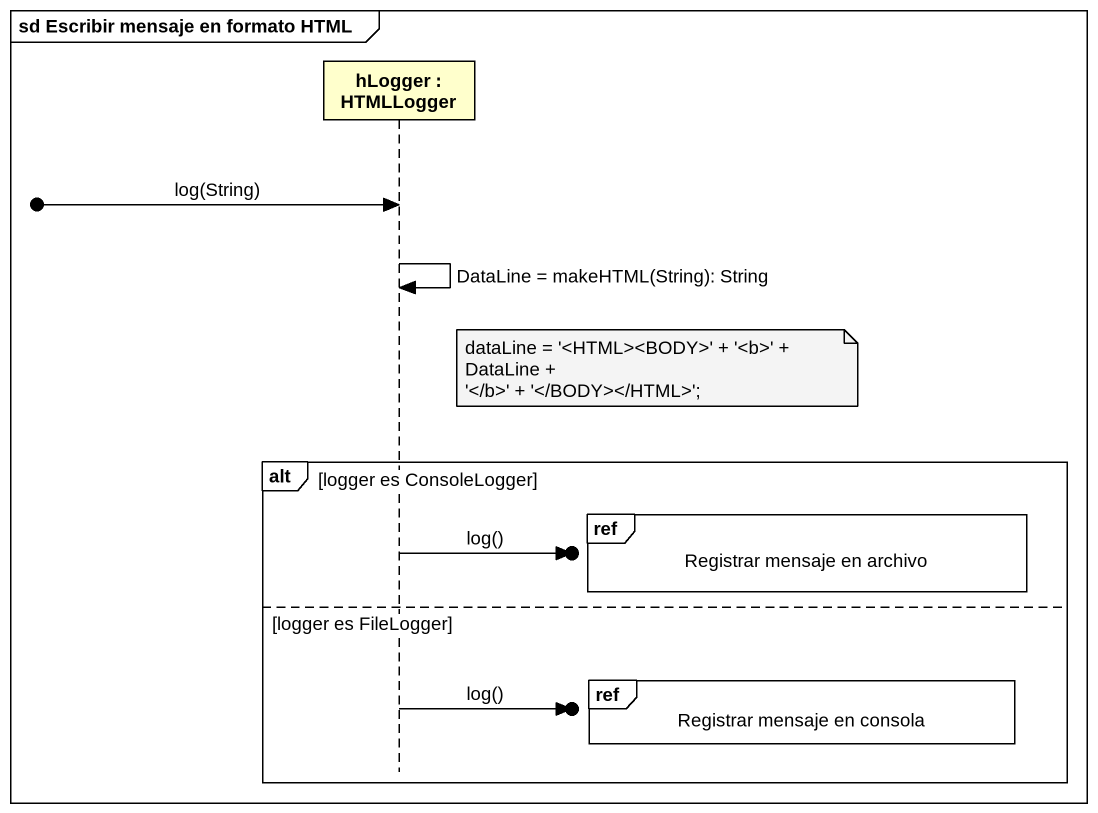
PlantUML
@startuml
mainframe sd Escribir mensaje en formato HTML
hide footbox
participant "hLogger : HTMLLogger" as hLogger

[o-> hLogger : log(String)
hLogger -> hLogger : DataLine = makeHTML(String): String
note right of hLogger
  dataLine = '<HTML><BODY>' + '~<b>' + DataLine +
  ~'~</b>' + '</BODY></HTML>';
end note
alt logger es ConsoleLogger
  ref over hLogger : Registrar mensaje en archivo
  hLogger ->o] : log()
else logger es FileLogger
  ref over hLogger : Registrar mensaje en consola
  hLogger ->o] : log()
end
@enduml
